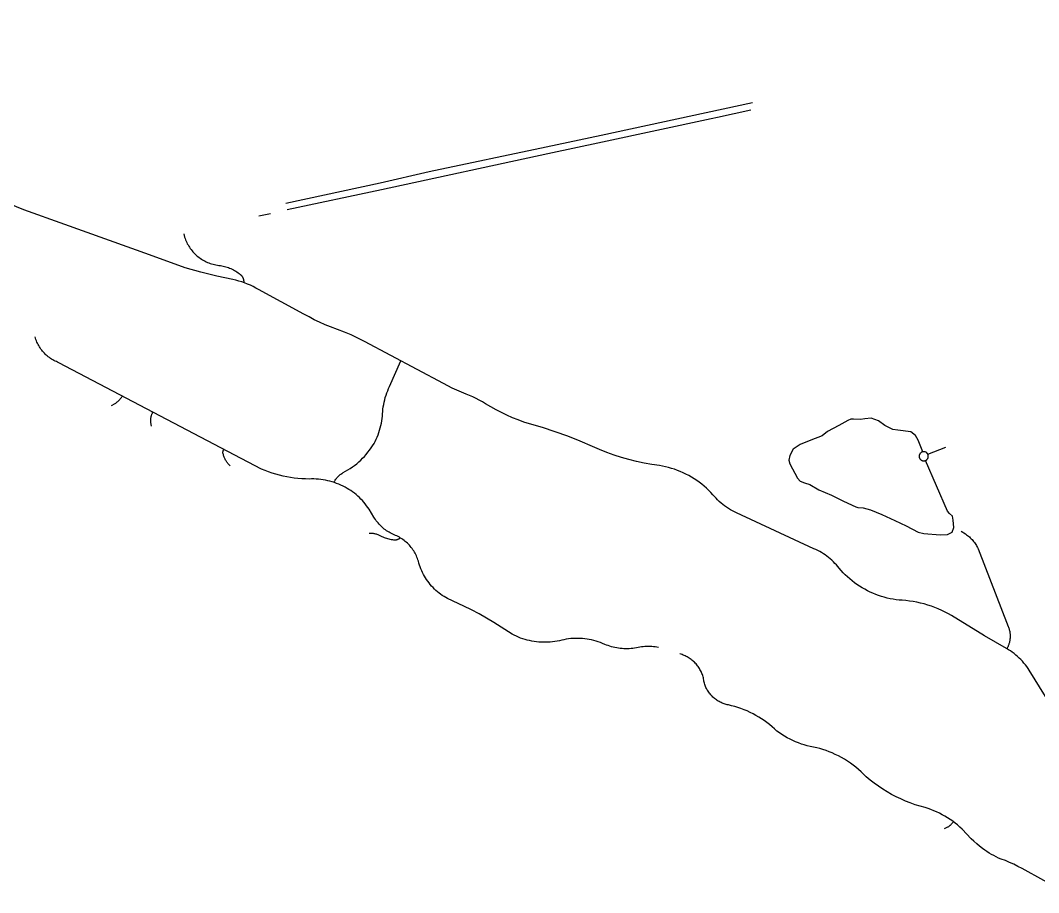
# Model space of a CAD drawing. Header units: inches. Extents: x 327545 to 344127, y 4677187 to 4689491.
# Drawn here: x 333781 to 334894, y 4677941 to 4678895 of the extents above; entities that cross this region are included whole.
import ezdxf

# ---------------------------------------------------------------- set-up
doc = ezdxf.new("R2010")
doc.units = ezdxf.units.IN
doc.header["$MEASUREMENT"] = 0
doc.layers.add('Trails', color=7, linetype='Continuous')

msp = doc.modelspace()

# ---------------------------------------------------------------- linework, layer by layer
at = {"layer": 'Trails'}
for p, q in [((334041.7541, 4678681.3594), (334054.4012, 4678683.7407)), ((333922.0921, 4678638.5078), (333829.5398, 4678671.6299)), ((334772.936, 4678420.4875), (334792.4167, 4678428.4069))]:
    msp.add_line(p, q, dxfattribs=at)
for points in [[(333829.5398, 4678671.6299), (333784.7413, 4678687.8566), (333750.7822, 4678701.6441), (333717.1261, 4678716.1552), (333691.2972, 4678727.7409), (333530.3294, 4678804.7538), (333512.3297, 4678813.9963), (333494.6601, 4678823.8553), (333477.3418, 4678834.3191), (333411.2926, 4678873.9719), (333376.4262, 4678894.8441)], [(334071.07, 4678695.1707), (334174.1832, 4678717.2739), (334227.8624, 4678729.6725), (334355.8128, 4678756.5318), (334415.7013, 4678769.2905), (334581.1096, 4678805.0251)], [(334072.7633, 4678687.974), (334175.8766, 4678710.0772), (334357.5061, 4678749.3351), (334417.3946, 4678762.0938), (334536.0525, 4678787.4746), (334543.1397, 4678788.9906), (334579.5875, 4678797.0909)], [(333959.6132, 4678661.4124), (333960.5778, 4678657.8079), (333961.0823, 4678656.3572), (333961.6356, 4678654.9245), (333962.2371, 4678653.5114), (333962.8861, 4678652.1194), (333963.582, 4678650.7503), (333964.3238, 4678649.4055), (333965.1108, 4678648.0866), (333965.942, 4678646.7951), (333966.8165, 4678645.5325), (333967.7332, 4678644.3003), (333968.6912, 4678643.0999), (333969.6893, 4678641.9326), (333970.7264, 4678640.7998), (333971.8013, 4678639.7028), (333972.9127, 4678638.6428), (333974.0594, 4678637.6211), (333975.24, 4678636.6388), (333976.4533, 4678635.6971), (333977.6977, 4678634.7971), (333978.972, 4678633.9397), (333980.2746, 4678633.126), (333981.604, 4678632.3569), (333982.9586, 4678631.6333), (333984.3371, 4678630.956), (333985.7376, 4678630.3257), (333987.1588, 4678629.7433), (333988.5988, 4678629.2094), (333990.1511, 4678628.6937), (333991.7203, 4678628.2322), (333993.3046, 4678627.8254), (333994.9021, 4678627.4738), (333996.5107, 4678627.1779), (333998.1287, 4678626.938), (333999.7541, 4678626.7543), (334001.2308, 4678626.5105), (334002.6985, 4678626.2171), (334004.1556, 4678625.8747), (334005.6003, 4678625.4834), (334007.031, 4678625.0438), (334008.4462, 4678624.5565), (334009.8442, 4678624.0218), (334011.2234, 4678623.4405), (334012.5823, 4678622.8132), (334013.9194, 4678622.1405), (334015.2331, 4678621.4234), (334016.522, 4678620.6625), (334017.7846, 4678619.8587), (334019.0195, 4678619.0129), (334020.2253, 4678618.1262), (334021.4006, 4678617.1994), (334021.6703, 4678616.9716), (334021.9321, 4678616.7348), (334022.1858, 4678616.4892), (334022.431, 4678616.2353), (334022.6674, 4678615.9731), (334022.8949, 4678615.7031), (334023.113, 4678615.4256), (334023.3217, 4678615.1408), (334023.5206, 4678614.8491), (334023.7095, 4678614.5509), (334023.8882, 4678614.2464), (334024.0565, 4678613.9361), (334024.2142, 4678613.6203), (334024.3612, 4678613.2993), (334024.4971, 4678612.9735), (334024.622, 4678612.6432), (334024.7356, 4678612.309), (334024.8378, 4678611.9711), (334024.9286, 4678611.6299), (334025.0077, 4678611.2859), (334025.0752, 4678610.9393), (334025.1308, 4678610.5907), (334025.1747, 4678610.2404), (334025.2066, 4678609.8888), (334025.2267, 4678609.5364), (334025.2348, 4678609.1834), (334025.2309, 4678608.8304), (334025.2151, 4678608.4777), (334025.1874, 4678608.1258)], [(334901.3253, 4678155.6953), (334883.7944, 4678184.4656), (334882.4181, 4678186.5227), (334880.9732, 4678188.5321), (334879.4612, 4678190.4915), (334877.884, 4678192.3989), (334876.2433, 4678194.2519), (334874.5411, 4678196.0485), (334872.7791, 4678197.7866), (334870.9595, 4678199.4642), (334869.0843, 4678201.0795), (334867.1556, 4678202.6305), (334865.1757, 4678204.1156), (334863.1468, 4678205.533), (334861.0713, 4678206.8811), (334858.9514, 4678208.1584), (334834.8072, 4678221.9678), (334798.8436, 4678244.2008), (334795.3075, 4678246.2194), (334791.7058, 4678248.1186), (334788.0426, 4678249.8961), (334784.3219, 4678251.5499), (334780.5479, 4678253.0783), (334776.7248, 4678254.4795), (334772.857, 4678255.7518), (334768.9488, 4678256.894), (334765.0045, 4678257.9048), (334761.0286, 4678258.7828), (334757.0255, 4678259.5273), (334752.9998, 4678260.1374), (334748.9558, 4678260.6124), (334744.8983, 4678260.9517), (334741.5969, 4678261.2279), (334738.3066, 4678261.615), (334735.0312, 4678262.1124), (334731.7744, 4678262.7196), (334728.5398, 4678263.436), (334725.3311, 4678264.2606), (334722.1519, 4678265.1925), (334719.0059, 4678266.2308), (334715.8965, 4678267.3742), (334712.8273, 4678268.6215), (334709.8017, 4678269.9712), (334706.8232, 4678271.4218), (334703.8952, 4678272.9717), (334701.0208, 4678274.6191), (334698.2035, 4678276.3622), (334695.4463, 4678278.1989), (334692.7525, 4678280.1273), (334690.1249, 4678282.1451), (334687.5666, 4678284.2501), (334685.0805, 4678286.4399), (334682.6694, 4678288.712), (334680.3361, 4678291.0638), (334678.083, 4678293.4927), (334675.9129, 4678295.9959), (334674.4547, 4678297.8278), (334672.9345, 4678299.6085), (334671.3538, 4678301.3359), (334669.7148, 4678303.0079), (334668.0192, 4678304.6226), (334666.2691, 4678306.178), (334664.4666, 4678307.6724), (334662.6137, 4678309.1038), (334660.7128, 4678310.4708), (334658.766, 4678311.7716), (334656.7756, 4678313.0046), (334654.744, 4678314.1686), (334652.6735, 4678315.2619), (334650.5667, 4678316.2835), (334648.4261, 4678317.232), (334563.8439, 4678356.515), (334561.566, 4678357.5919), (334559.3273, 4678358.748), (334557.1306, 4678359.982), (334554.9786, 4678361.2923), (334552.8738, 4678362.6774), (334550.819, 4678364.1354), (334548.8166, 4678365.6647), (334546.8691, 4678367.2633), (334544.9788, 4678368.9293), (334543.1483, 4678370.6605), (334541.3796, 4678372.455), (334539.675, 4678374.3104), (334538.0365, 4678376.2245), (334535.7342, 4678378.7272), (334533.347, 4678381.149), (334530.8775, 4678383.4869), (334528.3289, 4678385.7383), (334525.704, 4678387.9003), (334523.0062, 4678389.9704), (334520.2385, 4678391.9462), (334517.4042, 4678393.8254), (334514.5068, 4678395.6056), (334511.5497, 4678397.2847), (334508.5364, 4678398.8608), (334505.4705, 4678400.3319), (334502.3556, 4678401.6964), (334499.1955, 4678402.9526), (334495.994, 4678404.0989), (334492.7548, 4678405.1341), (334489.4818, 4678406.0569), (334486.1789, 4678406.8662), (334482.85, 4678407.561), (334479.4992, 4678408.1405), (334471.1031, 4678409.3814), (334462.7527, 4678410.8997), (334454.4572, 4678412.6938), (334446.2257, 4678414.7618), (334438.0672, 4678417.1013), (334429.9907, 4678419.7099), (334422.005, 4678422.5845), (334414.119, 4678425.7222), (334406.3412, 4678429.1193), (334392.9555, 4678434.9464), (334379.3816, 4678440.3207), (334365.6349, 4678445.2361), (334351.7308, 4678449.6871), (334337.6852, 4678453.6686), (334331.3784, 4678455.748), (334325.1418, 4678458.0294), (334318.9819, 4678460.5103), (334312.9051, 4678463.1882), (334306.9175, 4678466.0603), (334301.0256, 4678469.1236), (334295.2352, 4678472.375), (334289.5526, 4678475.811), (334286.1619, 4678477.8589), (334282.7051, 4678479.793), (334279.186, 4678481.6113), (334275.6085, 4678483.3118), (334271.9765, 4678484.8925), (334268.294, 4678486.3518), (334263.1971, 4678488.3604), (334258.1614, 4678490.518), (334253.1914, 4678492.8227), (334248.2912, 4678495.2726), (334243.4653, 4678497.8655), (334157.2031, 4678543.9175), (334149.9936, 4678547.5862), (334142.6651, 4678551.0108), (334135.2258, 4678554.1875), (334127.6841, 4678557.1126), (334120.0484, 4678559.783), (334114.0772, 4678562.2139), (334108.1861, 4678564.8328), (334102.381, 4678567.6371), (334096.6676, 4678570.624), (334091.0518, 4678573.7904), (334041.5026, 4678600.6038), (334038.5395, 4678602.2484), (334035.5211, 4678603.7893), (334032.4511, 4678605.2246), (334029.3333, 4678606.5527), (334026.1712, 4678607.7719), (334022.9689, 4678608.8807), (334019.73, 4678609.8779), (334016.4585, 4678610.7622), (334013.1583, 4678611.5326), (333995.7408, 4678615.3429), (333978.4268, 4678619.5986), (333961.2276, 4678624.2969), (333922.0921, 4678638.5078)], [(334478.6936, 4678209.2548), (334476.8468, 4678209.6197), (334474.9885, 4678209.921), (334473.121, 4678210.1583), (334471.2465, 4678210.3314), (334469.3671, 4678210.44), (334467.4851, 4678210.484), (334465.6027, 4678210.4634), (334463.7221, 4678210.3781), (334461.8456, 4678210.2283), (334459.9753, 4678210.0142), (334458.1134, 4678209.7361), (334456.2622, 4678209.3941), (334454.3436, 4678208.9896), (334452.4126, 4678208.6494), (334450.4713, 4678208.3739), (334448.5219, 4678208.1635), (334446.5665, 4678208.0183), (334444.6074, 4678207.9385), (334442.6467, 4678207.9242), (334440.6866, 4678207.9755), (334438.7294, 4678208.0922), (334436.7771, 4678208.2742), (334434.832, 4678208.5214), (334432.8962, 4678208.8334), (334430.972, 4678209.2099), (334429.0614, 4678209.6505), (334427.1666, 4678210.1547), (334425.2897, 4678210.722), (334423.4328, 4678211.3516), (334421.5979, 4678212.0429), (334419.7872, 4678212.7952), (334417.4657, 4678213.8087), (334415.1102, 4678214.7402), (334412.7234, 4678215.5886), (334410.3083, 4678216.3528), (334407.868, 4678217.0319), (334405.4054, 4678217.625), (334402.9234, 4678218.1315), (334400.4253, 4678218.5506), (334397.914, 4678218.882), (334395.3926, 4678219.1251), (334392.8643, 4678219.2797), (334390.332, 4678219.3456), (334387.7991, 4678219.3227), (334385.2685, 4678219.2111), (334382.7433, 4678219.0108), (334380.2268, 4678218.7221), (334377.7219, 4678218.3454), (334375.2317, 4678217.8812), (334372.7593, 4678217.3299), (334370.2919, 4678216.7443), (334367.8063, 4678216.2419), (334365.3051, 4678215.8233), (334362.7913, 4678215.4889), (334360.2677, 4678215.239), (334357.7371, 4678215.0741), (334355.2024, 4678214.9943), (334352.6665, 4678214.9996), (334350.1322, 4678215.0901), (334347.6023, 4678215.2657), (334345.0798, 4678215.5261), (334342.5674, 4678215.8711), (334340.068, 4678216.3003), (334337.5845, 4678216.8131), (334335.1196, 4678217.4091), (334332.676, 4678218.0876), (334330.2567, 4678218.8477), (334327.8642, 4678219.6886), (334325.5014, 4678220.6094), (334323.1708, 4678221.6091), (334320.875, 4678222.6864), (334318.6168, 4678223.8402), (334306.4353, 4678231.5084), (334298.6426, 4678236.6194), (334290.6878, 4678241.4743), (334282.5794, 4678246.068), (334274.3259, 4678250.3956), (334265.936, 4678254.4525), (334247.9584, 4678262.7875), (334246.0197, 4678263.8768), (334244.1198, 4678265.0326), (334242.2611, 4678266.2534), (334240.4458, 4678267.5378), (334238.6759, 4678268.8843), (334236.9538, 4678270.2912), (334235.2813, 4678271.7568), (334233.6606, 4678273.2795), (334232.0935, 4678274.8573), (334230.582, 4678276.4884), (334229.1278, 4678278.1708), (334227.7327, 4678279.9026), (334226.3983, 4678281.6816), (334225.1264, 4678283.5057), (334223.9183, 4678285.3727), (334222.7755, 4678287.2804), (334221.6995, 4678289.2265), (334220.6914, 4678291.2087), (334219.7526, 4678293.2246), (334218.884, 4678295.2718), (334218.0868, 4678297.3477), (334217.362, 4678299.4501), (334216.7103, 4678301.5762), (334216.1326, 4678303.7237), (334215.6567, 4678305.2009), (334215.1303, 4678306.6608), (334214.5539, 4678308.1017), (334213.9281, 4678309.522), (334213.2539, 4678310.9198), (334212.5318, 4678312.2935), (334211.7629, 4678313.6416), (334210.948, 4678314.9624), (334210.0881, 4678316.2543), (334209.1842, 4678317.5159), (334208.2373, 4678318.7455), (334207.2487, 4678319.9418), (334206.2194, 4678321.1033), (334205.1508, 4678322.2287), (334204.044, 4678323.3166), (334202.9003, 4678324.3658), (334201.7213, 4678325.3749), (334200.5081, 4678326.3428), (334199.2624, 4678327.2683), (334197.9855, 4678328.1504), (334196.6789, 4678328.988), (334195.3443, 4678329.78), (334193.9832, 4678330.5256), (334192.5972, 4678331.2239), (334191.188, 4678331.874), (334189.7185, 4678332.4583), (334188.2697, 4678333.0922), (334186.8432, 4678333.7749), (334185.4408, 4678334.5057), (334184.064, 4678335.2836), (334182.7144, 4678336.1079), (334181.3936, 4678336.9776), (334180.1031, 4678337.8916), (334178.8444, 4678338.8489), (334177.6189, 4678339.8484), (334176.4281, 4678340.889), (334175.2733, 4678341.9694), (334174.1559, 4678343.0884), (334173.0771, 4678344.2447), (334172.0382, 4678345.437), (334171.0404, 4678346.6639), (334170.0849, 4678347.924), (334169.1727, 4678349.2158), (334168.3049, 4678350.5378), (334167.4825, 4678351.8885), (334162.2771, 4678360.4497), (334160.9359, 4678362.4317), (334159.5295, 4678364.368), (334158.0595, 4678366.2564), (334156.5275, 4678368.0949), (334154.9352, 4678369.8814), (334153.2844, 4678371.6139), (334151.5768, 4678373.2906), (334149.8145, 4678374.9096), (334147.9992, 4678376.469), (334146.1331, 4678377.9673), (334144.2182, 4678379.4026), (334142.2566, 4678380.7734), (334140.2505, 4678382.0783), (334138.2021, 4678383.3156), (334135.9821, 4678384.5574), (334133.7215, 4678385.7239), (334131.423, 4678386.8137), (334129.0892, 4678387.8257), (334126.7227, 4678388.7587), (334124.3262, 4678389.6117), (334121.9024, 4678390.3836), (334119.4541, 4678391.0737), (334116.9839, 4678391.6811), (334114.4947, 4678392.2052), (334111.9893, 4678392.6453), (334109.4705, 4678393.001), (334106.9412, 4678393.2719), (334104.4042, 4678393.4576), (334101.8624, 4678393.558), (334099.3187, 4678393.5729), (334096.7759, 4678393.5024), (334092.6582, 4678393.5441), (334088.5441, 4678393.7201), (334084.4379, 4678394.0302), (334080.344, 4678394.474), (334076.2668, 4678395.051), (334072.2105, 4678395.7608), (334068.1795, 4678396.6024), (334064.1781, 4678397.575), (334060.2106, 4678398.6777), (334056.2812, 4678399.9091), (334052.394, 4678401.268), (334048.5531, 4678402.7529), (334044.7628, 4678404.3623), (333823.158, 4678520.6664), (333821.7888, 4678521.2025), (333820.439, 4678521.7858), (333819.1104, 4678522.4158), (333817.8044, 4678523.0916), (333816.5228, 4678523.8124), (333815.267, 4678524.5774), (333814.0386, 4678525.3857), (333812.8391, 4678526.2362), (333811.6699, 4678527.1279), (333810.5324, 4678528.0597), (333809.4281, 4678529.0306), (333808.3582, 4678530.0393), (333807.324, 4678531.0846), (333806.3269, 4678532.1653), (333805.3679, 4678533.28), (333804.4484, 4678534.4274), (333803.5693, 4678535.6062), (333802.7317, 4678536.8147), (333801.9367, 4678538.0517), (333801.1853, 4678539.3157), (333800.4782, 4678540.605), (333799.8165, 4678541.9181), (333799.2008, 4678543.2534), (333798.632, 4678544.6094), (333798.1107, 4678545.9843), (333797.6376, 4678547.3766), (333797.2132, 4678548.7844)], [(334123.6207, 4678389.8456), (334124.1288, 4678390.7165), (334124.6664, 4678391.5694), (334125.2329, 4678392.4034), (334125.8277, 4678393.2175), (334126.45, 4678394.0107), (334127.0991, 4678394.7821), (334127.7743, 4678395.5308), (334128.4748, 4678396.256), (334129.1997, 4678396.9567), (334129.9482, 4678397.6321), (334130.7195, 4678398.2815), (334131.5125, 4678398.9041), (334132.3264, 4678399.4991), (334133.1602, 4678400.0659), (334134.013, 4678400.6037), (334136.5899, 4678401.9973), (334139.1168, 4678403.4795), (334141.5908, 4678405.0487), (334144.0087, 4678406.7028), (334146.3676, 4678408.44), (334148.6648, 4678410.2581), (334150.8974, 4678412.1549), (334153.0628, 4678414.1282), (334155.1583, 4678416.1755), (334157.1814, 4678418.2943), (334159.1296, 4678420.4822), (334161.0007, 4678422.7365), (334162.7923, 4678425.0544), (334164.5022, 4678427.4332), (334166.1285, 4678429.8699), (334167.6691, 4678432.3617), (334168.8666, 4678434.6816), (334169.9878, 4678437.0392), (334171.0315, 4678439.4321), (334171.9968, 4678441.8577), (334172.8825, 4678444.3135), (334173.6876, 4678446.7969), (334174.4115, 4678449.3052), (334175.0532, 4678451.8357), (334175.6121, 4678454.3858), (334176.0877, 4678456.9528), (334176.4793, 4678459.5339), (334176.7866, 4678462.1264), (334177.0092, 4678464.7275), (334177.1706, 4678467.3259), (334177.4201, 4678469.9174), (334177.7575, 4678472.4988), (334178.1825, 4678475.0673), (334178.6944, 4678477.6199), (334179.2928, 4678480.1537), (334179.9769, 4678482.6656), (334180.7459, 4678485.1528), (334181.599, 4678487.6125), (334182.5352, 4678490.0418), (334183.5534, 4678492.4379), (334184.6524, 4678494.798), (334196.9353, 4678522.706)], [(333880.8132, 4678473.9869), (333884.5669, 4678475.9573), (333885.3577, 4678476.5132), (333886.1288, 4678477.0959), (333886.8796, 4678477.7048), (333887.6089, 4678478.3391), (333888.316, 4678478.9981), (333889.0001, 4678479.681), (333889.6604, 4678480.387), (333890.2959, 4678481.1153), (333890.9061, 4678481.8649), (333891.4902, 4678482.6351), (333892.0475, 4678483.4249), (333892.5774, 4678484.2333)], [(333924.5433, 4678451.3424), (333923.7963, 4678455.4116), (333923.7208, 4678456.0234), (333923.6667, 4678456.6375), (333923.6341, 4678457.2531), (333923.6229, 4678457.8694), (333923.6333, 4678458.4858), (333923.6651, 4678459.1014), (333923.7183, 4678459.7156), (333923.793, 4678460.3275), (333923.8889, 4678460.9364), (333924.006, 4678461.5417), (333924.1441, 4678462.1424), (333924.3031, 4678462.738), (333924.4828, 4678463.3277), (333924.6829, 4678463.9108), (333924.9032, 4678464.4865), (333925.1435, 4678465.0542), (333925.4034, 4678465.6132), (333925.6826, 4678466.1628), (333925.9808, 4678466.7023)], [(334767.3171, 4678423.2358), (334762.4668, 4678436.149), (334759.3685, 4678441.0523), (334754.2047, 4678444.9233), (334740.2625, 4678446.9879), (334734.5823, 4678447.762), (334726.0621, 4678451.8911), (334719.091, 4678457.0525), (334711.0871, 4678460.1493), (334703.8578, 4678459.3751), (334699.2104, 4678458.6009), (334691.4648, 4678458.859), (334688.8828, 4678458.859), (334685.5264, 4678457.5686), (334675.7152, 4678452.1492), (334663.3221, 4678445.4394), (334657.3837, 4678440.5361), (334644.9907, 4678436.149), (334633.3722, 4678431.2457), (334625.8847, 4678426.0843), (334622.0118, 4678419.3745), (334620.9791, 4678413.9551), (334622.0118, 4678410.0841), (334630.2739, 4678394.6), (334633.3722, 4678390.9871), (334638.0196, 4678389.4386), (334643.9579, 4678387.3741), (334653.7691, 4678381.6966), (334667.4531, 4678376.0191), (334680.879, 4678369.3093), (334694.3048, 4678363.1157), (334696.3703, 4678362.3415), (334702.3087, 4678361.8253), (334710.3125, 4678359.7608), (334722.4474, 4678354.8575), (334736.6478, 4678348.1478), (334749.0409, 4678342.2122), (334762.2086, 4678335.5024), (334768.4051, 4678333.954), (334786.2202, 4678332.6637), (334794.4822, 4678332.9217), (334799.3878, 4678335.5024), (334801.1951, 4678340.6638), (334800.6788, 4678348.6639), (334799.9042, 4678352.793), (334796.5477, 4678355.6317), (334794.2241, 4678358.2124), (334770.3146, 4678413.7071)], [(334010.5367, 4678407.7681), (334009.8687, 4678408.401), (334009.2233, 4678409.0568), (334008.6012, 4678409.7348), (334008.0032, 4678410.4342), (334007.4301, 4678411.154), (334006.8824, 4678411.8934), (334006.3609, 4678412.6515), (334005.8663, 4678413.4274), (334005.3991, 4678414.2201), (334004.9599, 4678415.0287), (334004.5492, 4678415.8521), (334004.1676, 4678416.6894), (334003.8155, 4678417.5395), (334003.4934, 4678418.4015), (334003.2016, 4678419.2741), (334002.9404, 4678420.1564), (334002.7103, 4678421.0473), (334002.6618, 4678421.2664), (334002.6209, 4678421.4869), (334002.5876, 4678421.7088), (334002.562, 4678421.9317), (334002.5441, 4678422.1553), (334002.534, 4678422.3794), (334002.5316, 4678422.6038), (334002.5369, 4678422.828), (334002.55, 4678423.052), (334002.5709, 4678423.2754), (334002.5994, 4678423.4979), (334002.6356, 4678423.7193), (334002.6795, 4678423.9393), (334002.7309, 4678424.1577), (334002.7898, 4678424.3742), (334002.8562, 4678424.5885), (334002.9299, 4678424.8003), (334003.0109, 4678425.0096), (334003.0991, 4678425.2158), (334003.1944, 4678425.419), (334003.2966, 4678425.6186), (334003.4057, 4678425.8147), (334003.5215, 4678426.0069)], [(334772.936, 4678420.4875), (334772.7465, 4678420.8488), (334772.5116, 4678421.2176), (334772.2453, 4678421.5646), (334771.9499, 4678421.887), (334771.6274, 4678422.1825), (334771.2805, 4678422.4487), (334770.9116, 4678422.6837), (334770.5237, 4678422.8856), (334770.1197, 4678423.053), (334769.7026, 4678423.1845), (334769.2756, 4678423.2791), (334768.842, 4678423.3362), (334768.4051, 4678423.3553), (334767.9682, 4678423.3362), (334767.5346, 4678423.2791), (334767.1076, 4678423.1845), (334766.6905, 4678423.053), (334766.2865, 4678422.8856), (334765.8986, 4678422.6837), (334765.5297, 4678422.4487), (334765.1828, 4678422.1825), (334764.8604, 4678421.887), (334764.5649, 4678421.5646), (334764.2987, 4678421.2176), (334764.0637, 4678420.8488), (334763.8617, 4678420.4609), (334763.6944, 4678420.0568), (334763.5629, 4678419.6397), (334763.4682, 4678419.2128), (334763.4111, 4678418.7792), (334763.3921, 4678418.3423), (334763.4111, 4678417.9053), (334763.4682, 4678417.4718), (334763.5629, 4678417.0448), (334763.6944, 4678416.6277), (334763.8617, 4678416.2237), (334764.0637, 4678415.8357), (334764.2987, 4678415.4669), (334764.5649, 4678415.1199), (334764.8604, 4678414.7975), (334765.1828, 4678414.502), (334765.5297, 4678414.2358), (334765.8986, 4678414.0008), (334766.2865, 4678413.7989), (334766.6905, 4678413.6315), (334767.1076, 4678413.5), (334767.5346, 4678413.4054), (334767.9682, 4678413.3483), (334768.4051, 4678413.3292), (334768.842, 4678413.3483), (334769.2756, 4678413.4054), (334769.7026, 4678413.5), (334770.1197, 4678413.6315), (334770.5237, 4678413.7989), (334770.9116, 4678414.0008), (334771.2805, 4678414.2358), (334771.6274, 4678414.502), (334771.9499, 4678414.7975), (334772.2453, 4678415.1199), (334772.5116, 4678415.4669), (334772.7465, 4678415.8357), (334772.9485, 4678416.2237), (334773.1158, 4678416.6277), (334773.2473, 4678417.0448), (334773.342, 4678417.4718), (334773.3991, 4678417.9053), (334773.4182, 4678418.3423), (334773.3991, 4678418.7792), (334773.342, 4678419.2128), (334773.2473, 4678419.6397), (334773.1158, 4678420.0568), (334772.9485, 4678420.4609), (334772.936, 4678420.4875)], [(334162.4361, 4678334.4622), (334165.63, 4678334.3476), (334166.5067, 4678334.2297), (334167.3787, 4678334.0812), (334168.2449, 4678333.9023), (334169.1044, 4678333.6931), (334169.956, 4678333.454), (334170.7988, 4678333.1853), (334171.6316, 4678332.8872), (334172.4535, 4678332.5601), (334173.2634, 4678332.2045), (334174.0603, 4678331.8208), (334174.8434, 4678331.4094), (334176.055, 4678330.8029), (334177.2858, 4678330.2366), (334178.5347, 4678329.7111), (334179.8001, 4678329.2269), (334181.0807, 4678328.7846), (334182.3752, 4678328.3847), (334183.6822, 4678328.0275), (334185.0002, 4678327.7135), (334186.3278, 4678327.443), (334187.6636, 4678327.2163), (334189.0061, 4678327.0337), (334189.3296, 4678327.0007), (334189.654, 4678326.979), (334189.979, 4678326.9684), (334190.3041, 4678326.9691), (334190.629, 4678326.9811), (334190.9534, 4678327.0042), (334191.2767, 4678327.0385), (334191.5986, 4678327.084), (334191.9188, 4678327.1406), (334192.2369, 4678327.2082), (334192.5524, 4678327.2867), (334192.865, 4678327.3761), (334193.1743, 4678327.4762), (334193.48, 4678327.587), (334193.7817, 4678327.7083), (334194.079, 4678327.8399), (334194.3716, 4678327.9816), (334194.6592, 4678328.1335), (334194.9413, 4678328.2951), (334195.2176, 4678328.4664), (334195.4879, 4678328.6472), (334195.7518, 4678328.8371), (334196.0089, 4678329.0361), (334196.2591, 4678329.2439)], [(334809.4653, 4678336.3463), (334814.0525, 4678333.4053), (334815.1566, 4678332.6454), (334816.2336, 4678331.8474), (334817.282, 4678331.0122), (334818.3006, 4678330.141), (334819.2881, 4678329.2347), (334820.2434, 4678328.2944), (334821.1652, 4678327.3214), (334822.0525, 4678326.3167), (334822.9042, 4678325.2817), (334823.7191, 4678324.2176), (334824.4964, 4678323.1256), (334825.2351, 4678322.0071), (334825.9342, 4678320.8635), (334826.593, 4678319.6962), (334827.2106, 4678318.5066), (334827.7863, 4678317.2961), (334860.6929, 4678232.2995), (334861.0399, 4678231.4295), (334861.3574, 4678230.5482), (334861.645, 4678229.6567), (334861.9024, 4678228.756), (334862.1292, 4678227.8472), (334862.3253, 4678226.9312), (334862.4905, 4678226.0092), (334862.6244, 4678225.0821), (334862.727, 4678224.151), (334862.7981, 4678223.217), (334862.8378, 4678222.2811), (334862.8458, 4678221.3444), (334862.8223, 4678220.408), (334862.7672, 4678219.4729), (334862.6806, 4678218.5401), (334862.5626, 4678217.6109), (334862.4133, 4678216.6861), (334862.233, 4678215.7669), (334862.0218, 4678214.8543), (334861.7799, 4678213.9494), (334861.5708, 4678213.2599), (334861.3394, 4678212.5776), (334861.0857, 4678211.9033), (334860.8101, 4678211.2376), (334860.513, 4678210.5812), (334860.1945, 4678209.935), (334859.855, 4678209.2995), (334859.495, 4678208.6754), (334859.1147, 4678208.0634)], [(334923.252, 4677941.3909), (334875.8598, 4677967.757), (334871.4028, 4677970.1284), (334866.8698, 4677972.351), (334862.2657, 4677974.4223), (334857.5955, 4677976.3401), (334852.8645, 4677978.1022), (334850.1825, 4677979.2502), (334847.5399, 4677980.486), (334844.9394, 4677981.8082), (334842.3838, 4677983.2154), (334839.876, 4677984.7059), (334837.4187, 4677986.2783), (334835.0145, 4677987.9308), (334832.6661, 4677989.6616), (334829.4356, 4677992.2012), (334826.2809, 4677994.8344), (334823.2047, 4677997.5589), (334820.2097, 4678000.3723), (334810.5342, 4678010.8515), (334808.0358, 4678013.1364), (334805.4623, 4678015.3362), (334802.8164, 4678017.4485), (334800.1012, 4678019.4708), (334797.3196, 4678021.401), (334794.4749, 4678023.2368), (334791.5703, 4678024.9761), (334788.6089, 4678026.6171), (334785.5942, 4678028.1578), (334782.5295, 4678029.5966), (334779.4183, 4678030.9318), (334776.264, 4678032.1619), (334773.0703, 4678033.2855), (334769.8407, 4678034.3013), (334764.4194, 4678035.8289), (334759.054, 4678037.5428), (334753.7511, 4678039.4408), (334748.5168, 4678041.5207), (334743.3574, 4678043.7801), (334738.2791, 4678046.2163), (334733.2879, 4678048.8263), (334728.3898, 4678051.6071), (334723.5906, 4678054.5553), (334718.896, 4678057.6674), (334714.3117, 4678060.9398), (334709.8431, 4678064.3684), (334705.4955, 4678067.9492), (334702.8388, 4678070.6949), (334700.0891, 4678073.3474), (334697.2497, 4678075.9036), (334694.324, 4678078.3606), (334691.3155, 4678080.7154), (334688.2276, 4678082.9651), (334685.0641, 4678085.1073), (334681.8287, 4678087.1392), (334678.5253, 4678089.0585), (334675.1577, 4678090.8629), (334671.73, 4678092.5503), (334668.2462, 4678094.1187), (334664.9558, 4678095.461), (334661.6211, 4678096.689), (334658.2459, 4678097.8011), (334654.8344, 4678098.7962), (334651.3906, 4678099.6729), (334647.9186, 4678100.4303), (334644.4225, 4678101.0674), (334641.1462, 4678101.8819), (334637.8999, 4678102.8084), (334634.6873, 4678103.846), (334631.5122, 4678104.9932), (334628.3784, 4678106.2489), (334625.2896, 4678107.6115), (334622.2494, 4678109.0794), (334619.2615, 4678110.6508), (334616.3293, 4678112.324), (334613.4563, 4678114.0969), (334610.6458, 4678115.9674), (334607.9014, 4678117.9334), (334605.2993, 4678120.4102), (334602.6163, 4678122.7989), (334599.8552, 4678125.097), (334597.019, 4678127.3018), (334594.1111, 4678129.411), (334591.1345, 4678131.4221), (334588.0925, 4678133.333), (334584.9887, 4678135.1415), (334581.8263, 4678136.8457), (334578.6089, 4678138.4436), (334575.3401, 4678139.9335), (334572.0234, 4678141.3137), (334568.6627, 4678142.5826), (334565.2616, 4678143.739), (334561.8238, 4678144.7814), (334558.3532, 4678145.7088), (334554.8537, 4678146.52), (334553.6871, 4678146.7744), (334552.53, 4678147.0692), (334551.3839, 4678147.404), (334550.2501, 4678147.7785), (334549.1301, 4678148.1921), (334548.025, 4678148.6445), (334546.9364, 4678149.1349), (334545.8655, 4678149.6629), (334544.8136, 4678150.2278), (334543.7819, 4678150.829), (334542.7718, 4678151.4656), (334541.7844, 4678152.137), (334540.8209, 4678152.8422), (334539.8825, 4678153.5806), (334538.9704, 4678154.3511), (334538.0856, 4678155.1528), (334537.2292, 4678155.9848), (334536.4022, 4678156.8461), (334535.6057, 4678157.7356), (334534.8406, 4678158.6522), (334534.1078, 4678159.5949), (334533.4082, 4678160.5625), (334532.7426, 4678161.5538), (334532.1119, 4678162.5677), (334531.5169, 4678163.6029), (334530.9581, 4678164.6581), (334530.4364, 4678165.7321), (334529.9524, 4678166.8236), (334529.5066, 4678167.9313), (334529.0995, 4678169.0537), (334528.7317, 4678170.1897), (334528.4036, 4678171.3377), (334528.2478, 4678172.5636), (334528.0502, 4678173.7833), (334527.8111, 4678174.9956), (334527.5305, 4678176.199), (334527.209, 4678177.3921), (334526.8469, 4678178.5735), (334526.4446, 4678179.7419), (334526.0025, 4678180.8957), (334525.5213, 4678182.0338), (334525.0014, 4678183.1548), (334524.4435, 4678184.2574), (334523.8482, 4678185.3402), (334523.2162, 4678186.402), (334522.5483, 4678187.4416), (334521.8452, 4678188.4577), (334521.1078, 4678189.4492), (334520.3369, 4678190.4149), (334519.5334, 4678191.3537), (334518.6983, 4678192.2644), (334517.8325, 4678193.146), (334516.9371, 4678193.9976), (334516.013, 4678194.818), (334515.0615, 4678195.6063), (334514.0836, 4678196.3616), (334513.0804, 4678197.083), (334512.0531, 4678197.7697), (334511.0029, 4678198.4209), (334509.9311, 4678199.0357), (334508.8389, 4678199.6136), (334507.7275, 4678200.1537), (334506.5984, 4678200.6556), (334505.4527, 4678201.1185), (334504.2919, 4678201.542), (334503.1172, 4678201.9255), (334501.9301, 4678202.2686)], [(334791.0763, 4678011.4241), (334794.7873, 4678013.2007), (334795.2463, 4678013.459), (334795.6963, 4678013.7328), (334796.1368, 4678014.0215), (334796.5673, 4678014.3251), (334796.9873, 4678014.643), (334797.3962, 4678014.9749), (334797.7938, 4678015.3205), (334798.1793, 4678015.6793), (334798.5526, 4678016.051), (334798.913, 4678016.435), (334799.2603, 4678016.8311), (334799.5939, 4678017.2387), (334799.9136, 4678017.6573), (334800.2189, 4678018.0865), (334800.5096, 4678018.5258), (334800.7852, 4678018.9746)]]:
    msp.add_lwpolyline(points, dxfattribs=at)

doc.saveas('drawing.dxf')
